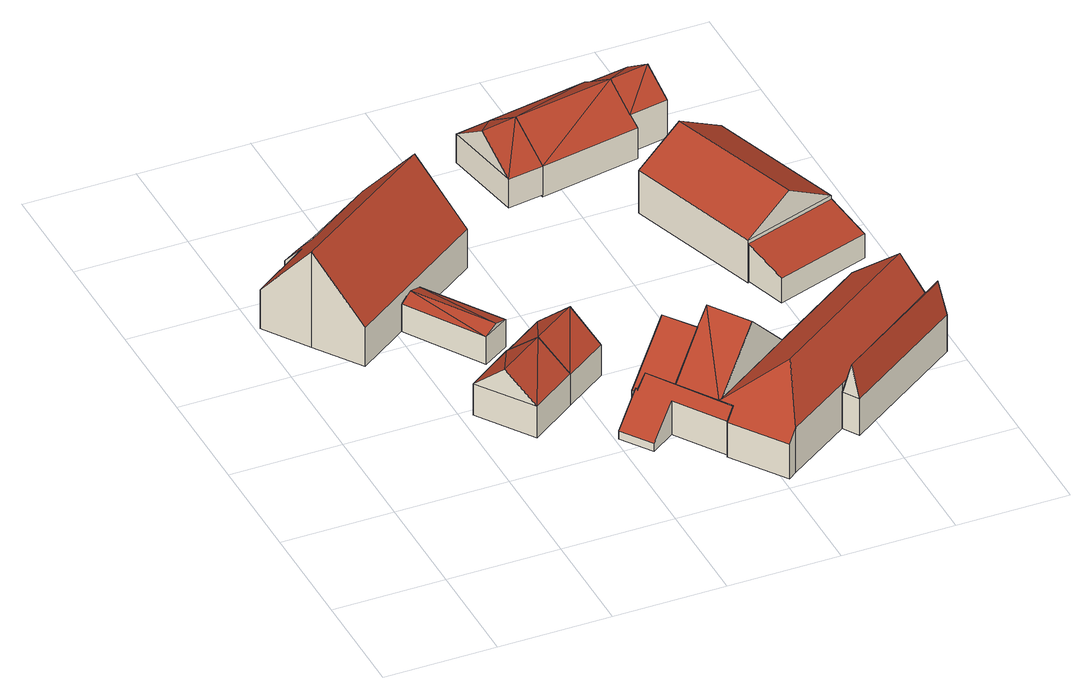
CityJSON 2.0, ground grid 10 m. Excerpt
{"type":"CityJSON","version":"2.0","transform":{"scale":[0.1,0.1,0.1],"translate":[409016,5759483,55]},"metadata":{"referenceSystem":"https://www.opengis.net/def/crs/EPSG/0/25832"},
"CityObjects":{
"building1":{"type":"Building","attributes":{"Gemeindeschluessel":"05515000","Geometrietyp2DReferenz":"3000","function":"31001_1310","roofType":"3100","measuredHeight":5.53},"geometry":[{"type":"Solid","lod":"2","boundaries":[[[[0,1,2,3]],[[4,5,1,0]],[[6,7,5,4]],[[3,2,7,6]],[[0,8,4]],[[6,9,3]],[[9,8,0]],[[0,3,9]],[[6,4,8]],[[8,9,6]],[[1,5,7,2]]]],"semantics":{"surfaces":[{"type":"WallSurface"},{"type":"RoofSurface"},{"type":"GroundSurface"}],"values":[[0,0,0,0,0,0,1,1,1,1,2]]}}]},
"building2":{"type":"Building","attributes":{"Gemeindeschluessel":"05515000","Geometrietyp2DReferenz":"3000","function":"31001_1000","roofType":"3100","measuredHeight":9.43},"geometry":[{"type":"Solid","lod":"2","boundaries":[[[[10,11,12,13]],[[14,15,11,10]],[[16,17,15,14]],[[18,19,17,16]],[[20,21,19,18]],[[22,23,21,20]],[[24,25,23,22]],[[26,27,25,24]],[[28,29,27,26]],[[13,12,29,28]],[[22,20,18,24]],[[16,14,10,13,28,26,24,18]],[[11,15,17,19,21,23,25,27,29,12]]]],"semantics":{"surfaces":[{"type":"WallSurface"},{"type":"RoofSurface"},{"type":"GroundSurface"}],"values":[[0,0,0,0,0,0,0,0,0,0,1,1,2]]}}]},
"building3":{"type":"Building","attributes":{"Gemeindeschluessel":"05515000","Geometrietyp2DReferenz":"3000","function":"51009_1610","roofType":"3100","measuredHeight":3.16},"geometry":[{"type":"Solid","lod":"2","boundaries":[[[[30,31,32,33]],[[34,35,31,30]],[[36,37,35,34]],[[33,32,37,36]],[[30,38,34]],[[36,39,33]],[[38,30,33]],[[33,39,38]],[[34,38,39]],[[39,36,34]],[[31,35,37,32]]]],"semantics":{"surfaces":[{"type":"WallSurface"},{"type":"RoofSurface"},{"type":"GroundSurface"}],"values":[[0,0,0,0,0,0,1,1,1,1,2]]}}]},
"building4":{"type":"Building","attributes":{"Gemeindeschluessel":"05515000","Geometrietyp2DReferenz":"3000","function":"51009_1610","roofType":"3100","measuredHeight":5.52},"geometry":[{"type":"Solid","lod":"2","boundaries":[[[[40,41,1,42]],[[43,44,41,40]],[[45,5,44,43]],[[42,1,5,45]],[[40,46,43]],[[45,8,42]],[[8,46,40]],[[40,42,8]],[[45,43,46]],[[46,8,45]],[[41,44,5,1]]]],"semantics":{"surfaces":[{"type":"WallSurface"},{"type":"RoofSurface"},{"type":"GroundSurface"}],"values":[[0,0,0,0,0,0,1,1,1,1,2]]}}]},
"building5":{"type":"Building","attributes":{"Gemeindeschluessel":"05515000","Geometrietyp2DReferenz":"3000","function":"51009_1610","roofType":"2100","measuredHeight":4.24},"geometry":[{"type":"Solid","lod":"2","boundaries":[[[[47,48,49,50]],[[51,52,48,47]],[[53,54,52,51]],[[55,56,54,53]],[[57,58,56,55]],[[59,60,58,57]],[[61,62,60,59]],[[50,49,62,61]],[[59,57,55,53,51,47,50,61]],[[48,52,54,56,58,60,62,49]]]],"semantics":{"surfaces":[{"type":"WallSurface"},{"type":"RoofSurface"},{"type":"GroundSurface"}],"values":[[0,0,0,0,0,0,0,0,1,2]]}}]},
"building6":{"type":"Building","attributes":{"Gemeindeschluessel":"05515000","Geometrietyp2DReferenz":"3000","function":"31001_1000"},"address":[{"country":"Germany","locality":"Münster","thoroughfareNumber":"66","thoroughfareName":"Dingstiege"}],"children":["building6-1","building6-2","building6-3","building6-4"]},
"building6-1":{"type":"BuildingPart","attributes":{"roofType":"5000","measuredHeight":6.56},"parents":["building6"],"geometry":[{"type":"Solid","lod":"2","boundaries":[[[[63,64,65,66]],[[67,68,69,70]],[[66,65,68,67]],[[67,70,71]],[[71,70,63,72]],[[63,66,72]],[[72,66,67,71]],[[64,69,68,65]],[[64,63,70,69]]]],"semantics":{"surfaces":[{"type":"WallSurface"},{"type":"RoofSurface"},{"type":"GroundSurface"},{"type":"ClosureSurface"}],"values":[[0,0,0,0,1,0,1,2,3]]}}]},
"building6-2":{"type":"BuildingPart","attributes":{"roofType":"3100","measuredHeight":7.68},"parents":["building6"],"geometry":[{"type":"Solid","lod":"2","boundaries":[[[[73,74,75,76,77]],[[78,79,74,73]],[[80,81,79,78]],[[82,83,81,80]],[[84,85,83,82]],[[86,87,85,84]],[[88,89,90,87,86]],[[82,80,78,73,77,91,84]],[[88,86,84,91]],[[75,74,79,81,83,85,87,90,92]],[[76,91,77]],[[75,92,93,76]],[[93,91,76]],[[89,93,92,90]],[[93,89,88,91]]]],"semantics":{"surfaces":[{"type":"WallSurface"},{"type":"RoofSurface"},{"type":"GroundSurface"},{"type":"ClosureSurface"}],"values":[[0,0,0,0,0,0,0,1,1,2,0,3,3,3,3]]}}]},
"building6-3":{"type":"BuildingPart","attributes":{"roofType":"3100","measuredHeight":9.04},"parents":["building6"],"geometry":[{"type":"Solid","lod":"2","boundaries":[[[[94,95,90,89]],[[96,97,95,94]],[[76,75,98,99]],[[100,101,102,99]],[[102,91,76,99]],[[103,96,94,101]],[[104,102,101,94]],[[88,104,94,89]],[[92,90,95,97,98,75]],[[75,76,93,92]],[[92,93,89,90]],[[97,96,99,98]],[[104,88,91,102]],[[93,76,91]],[[91,88,89,93]],[[100,103,101]],[[100,99,96,103]]]],"semantics":{"surfaces":[{"type":"WallSurface"},{"type":"RoofSurface"},{"type":"GroundSurface"},{"type":"ClosureSurface"}],"values":[[0,0,0,1,1,1,1,0,2,3,3,3,0,3,3,0,3]]}}]},
"building6-4":{"type":"BuildingPart","attributes":{"roofType":"5000","measuredHeight":7.96},"parents":["building6"],"geometry":[{"type":"Solid","lod":"2","boundaries":[[[[105,70,69,106,107]],[[108,109,64,63,110]],[[111,112,109,108]],[[113,114,112,111]],[[57,115,114,113]],[[116,99,98,115,57]],[[117,118,97,96,119]],[[107,106,118,117]],[[57,113,111,108,120,116]],[[110,105,107,120,108]],[[117,119,103,100,116,120,107]],[[69,64,109,112,114,115,98,97,118,106]],[[70,105,110,63]],[[64,69,70,63]],[[103,119,96]],[[116,100,99]],[[97,98,99,96]],[[99,100,103,96]]]],"semantics":{"surfaces":[{"type":"WallSurface"},{"type":"RoofSurface"},{"type":"GroundSurface"},{"type":"ClosureSurface"}],"values":[[0,0,0,0,0,0,0,0,1,1,1,2,0,3,0,0,3,3]]}}]},
"building7":{"type":"Building","attributes":{"Gemeindeschluessel":"05515000","Geometrietyp2DReferenz":"3000","function":"31001_2700","roofType":"3100","measuredHeight":5.35},"geometry":[{"type":"Solid","lod":"2","boundaries":[[[[121,122,123,124]],[[125,126,122,121]],[[127,128,126,125]],[[124,123,128,127]],[[121,129,125]],[[127,130,124]],[[130,129,121]],[[121,124,130]],[[127,125,129]],[[129,130,127]],[[122,126,128,123]]]],"semantics":{"surfaces":[{"type":"WallSurface"},{"type":"RoofSurface"},{"type":"GroundSurface"}],"values":[[0,0,0,0,0,0,1,1,1,1,2]]}}]},
"building8":{"type":"Building","attributes":{"Gemeindeschluessel":"05515000","Geometrietyp2DReferenz":"3000","function":"51009_1610"},"children":["building8-1","building8-2"]},
"building8-1":{"type":"BuildingPart","attributes":{"roofType":"3100","measuredHeight":5.57},"parents":["building8"],"geometry":[{"type":"Solid","lod":"2","boundaries":[[[[131,132,133,134,135]],[[136,137,132,131]],[[138,139,140,137,136]],[[131,141,136]],[[142,141,131]],[[131,135,142]],[[138,136,141]],[[141,142,138]],[[132,137,140,133]],[[133,140,139,134]],[[139,138,135,134]],[[138,142,135]]]],"semantics":{"surfaces":[{"type":"WallSurface"},{"type":"RoofSurface"},{"type":"GroundSurface"},{"type":"ClosureSurface"}],"values":[[0,0,0,0,1,1,1,1,2,3,3,3]]}}]},
"building8-2":{"type":"BuildingPart","attributes":{"roofType":"3100","measuredHeight":5.57},"parents":["building8"],"geometry":[{"type":"Solid","lod":"2","boundaries":[[[[134,133,143,144]],[[145,146,140,139]],[[125,147,146,145]],[[121,148,147,125]],[[144,143,148,121]],[[142,135,144,129]],[[144,121,129]],[[145,138,142,125]],[[129,125,142]],[[138,145,139]],[[135,134,144]],[[129,121,125]],[[133,140,146,147,148,143]],[[133,134,139,140]],[[135,138,139,134]],[[135,142,138]]]],"semantics":{"surfaces":[{"type":"WallSurface"},{"type":"RoofSurface"},{"type":"GroundSurface"},{"type":"ClosureSurface"}],"values":[[0,0,0,0,0,1,1,1,1,0,0,0,2,3,3,3]]}}]},
"building9":{"type":"Building","attributes":{"Gemeindeschluessel":"05515000","Geometrietyp2DReferenz":"3000","function":"31001_2700","roofType":"3100","measuredHeight":6.94},"geometry":[{"type":"Solid","lod":"2","boundaries":[[[[149,150,151,152]],[[153,154,150,149]],[[155,156,154,153]],[[152,151,156,155]],[[149,157,153]],[[155,158,152]],[[152,158,157,149]],[[153,157,158,155]],[[150,154,156,151]]]],"semantics":{"surfaces":[{"type":"WallSurface"},{"type":"RoofSurface"},{"type":"GroundSurface"}],"values":[[0,0,0,0,0,0,1,1,2]]}}]},
"building10":{"type":"Building","attributes":{"Gemeindeschluessel":"05515000","Geometrietyp2DReferenz":"3000","function":"31001_1310","roofType":"2100","measuredHeight":3.78},"geometry":[{"type":"Solid","lod":"2","boundaries":[[[[159,160,161,162]],[[163,164,160,159]],[[165,166,164,163]],[[162,161,166,165]],[[163,159,162,165]],[[160,164,166,161]]]],"semantics":{"surfaces":[{"type":"WallSurface"},{"type":"RoofSurface"},{"type":"GroundSurface"}],"values":[[0,0,0,0,1,2]]}}]}
},
"vertices":[
[151,217,45],[151,217,14],[108,187,14],[108,187,45],[184,167,45],[184,167,14],[142,138,45],[142,138,14],[167,192,70],[125,163,70],
[59,421,35],[59,421,15],[45,412,15],[45,412,35],[68,408,54],[68,408,15],[130,450,53],[130,450,15],[157,409,109],[157,409,15],[185,369,53],[185,369,15],[56,281,53],[56,281,15],[28,322,109],[28,322,15],[1,362,53],[1,362,15],[54,399,53],[54,399,15],
[169,259,42],[169,259,15],[124,328,15],[124,328,42],[145,244,42],[145,244,15],[102,312,42],[102,312,15],[157,251,47],[113,320,47],
[190,244,44],[190,244,14],[151,217,44],[223,194,44],[223,194,14],[184,167,44],[207,219,70],
[200,109,23],[200,109,15],[219,82,15],[219,82,23],[222,125,48],[222,125,15],[223,123,48],[223,123,15],[232,129,57],[232,129,15],[278,60,57],[278,60,15],[270,54,48],[270,54,15],[241,97,48],[241,97,15],
[369,51,49],[369,51,13],[378,37,13],[378,37,49],[488,112,49],[488,112,13],[479,125,13],[479,125,49],[483,119,79],[374,44,79],
[232,129,54],[232,129,13],[247,106,13],[247,106,53],[247,106,54],[223,123,44],[223,123,13],[222,125,44],[222,125,13],[220,128,44],[220,128,13],[258,154,90],[258,154,13],[288,174,54],[288,174,13],[307,147,54],[307,147,53],[307,147,13],[277,127,90],[277,127,13],[277,127,53],
[329,163,53],[329,163,13],[353,127,53],[353,127,13],[271,71,13],[271,71,53],[274,73,57],[312,99,104],[288,134,104],[350,125,57],[307,147,81],
[479,125,57],[463,148,13],[463,148,93],[311,12,57],[311,12,13],[369,51,57],[303,6,47],[303,6,13],[270,54,47],[270,54,13],[278,60,13],[271,71,57],[438,185,57],[438,185,13],[353,127,57],[325,54,93],
[269,512,40],[269,512,12],[237,506,12],[237,506,40],[282,438,40],[282,438,12],[250,433,40],[250,433,12],[275,475,66],[243,469,66],
[395,524,47],[395,524,10],[360,518,10],[360,518,40],[360,518,47],[405,470,47],[405,470,10],[370,464,47],[370,464,40],[370,464,10],[400,497,66],[365,491,66],
[359,528,10],[359,528,40],[372,454,40],[372,454,10],[282,438,10],[269,512,10],
[343,388,51],[343,388,9],[384,266,9],[384,266,51],[428,416,51],[428,416,9],[469,294,51],[469,294,9],[385,402,78],[426,280,78],
[384,266,48],[384,266,11],[396,228,11],[396,228,35],[469,294,48],[469,294,11],[481,256,35],[481,256,11]
]}
